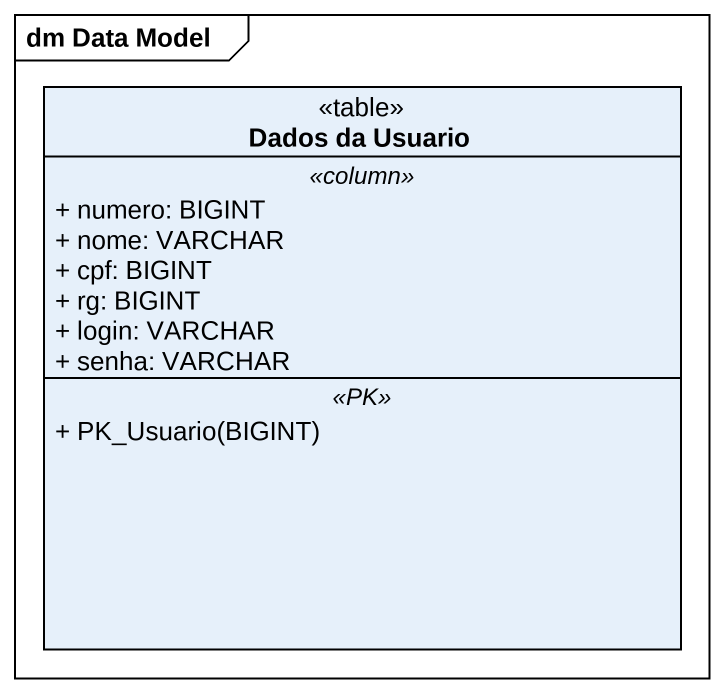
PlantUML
@startuml
mainframe dm Data Model
hide circle
hide empty members
skinparam classAttributeIconSize 0
class "Dados da Usuario" as Dados_da_Usuario <<table>> {
  .. <<column>> ..
  + numero: BIGINT
  + nome: VARCHAR
  + cpf: BIGINT
  + rg: BIGINT
  + login: VARCHAR
  + senha: VARCHAR
  .. <<PK>> ..
  + PK_Usuario(BIGINT)
}
@enduml
